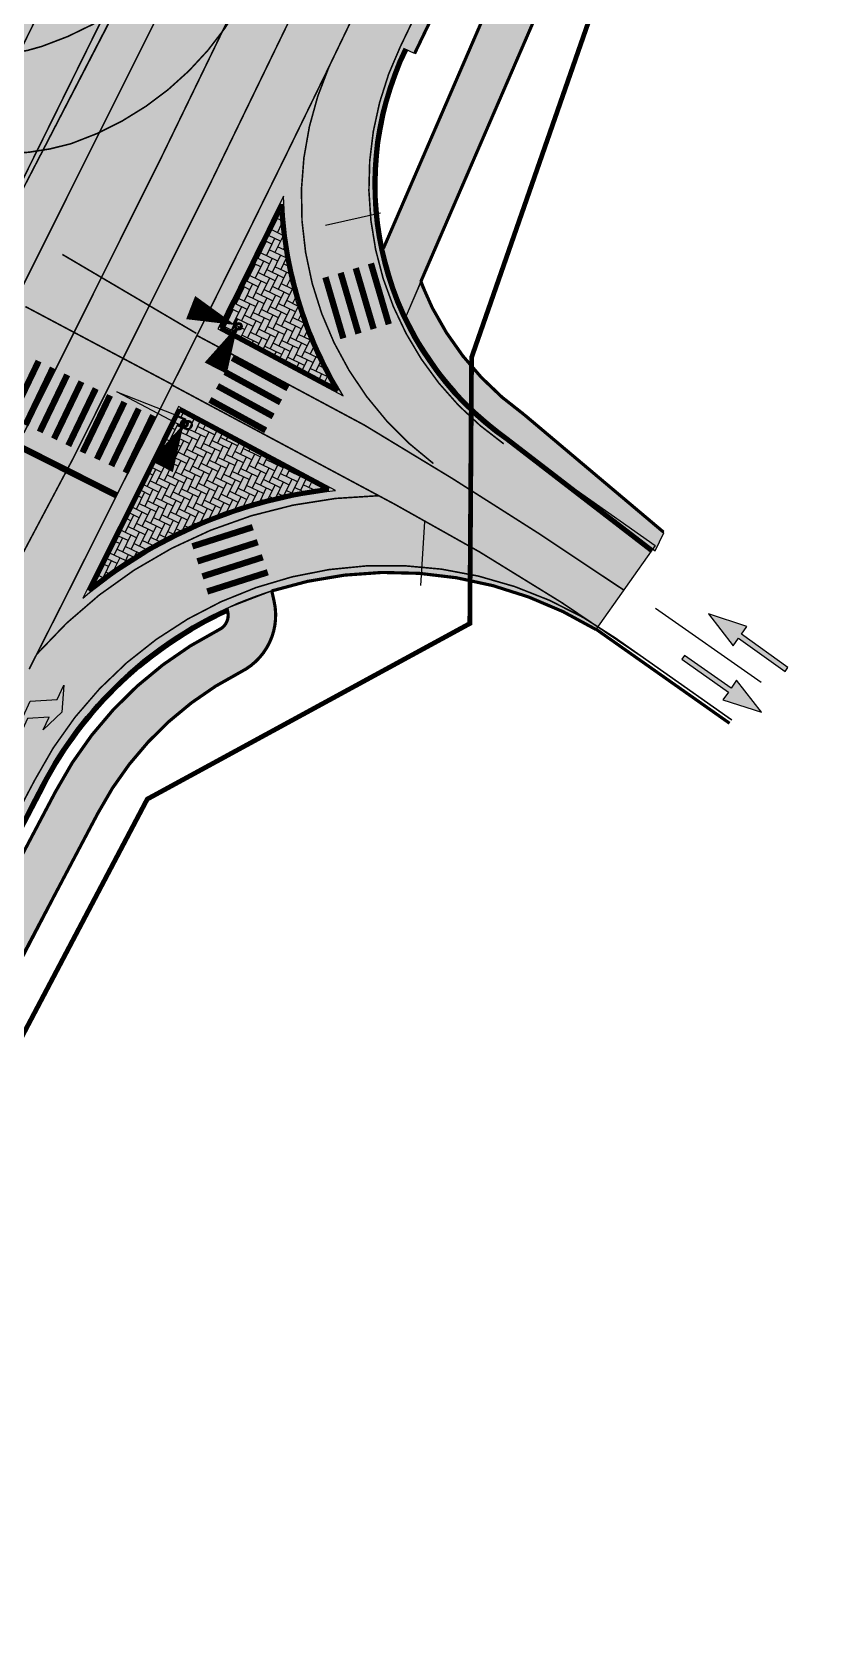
# Model space of a CAD drawing. Header units: metres. Extents: x 751 to 535790, y 161 to 6579518.
# Drawn here: x 535647.7 to 535697.1, y 6579113.8 to 6579214.9 of the extents above; entities that cross this region are included whole.
import ezdxf

# ---------------------------------------------------------------- set-up
doc = ezdxf.new("R2010")
doc.units = ezdxf.units.M
for name, pattern in [('08136_Kogujatee$0$911', [2, 1, 1]), ('08136_Kogujatee$0$921', [4, 1, -3]), ('08136_Kogujatee$0$923_rada', [1, 0.5, -0.5]), ('08136_Kogujatee$0$DOT', [0.25, 0, -0.25]), ('13132-geo$0$KATASTRIPIIR', [0.02, 0.01, 0.01])]:
    doc.linetypes.add(name, pattern=pattern)
for name, color, linetype, lineweight in [('-GEODEESIA', 7, 'Continuous', 9), ('-KOGUJATEE', 7, 'Continuous', 9), ('DP_KR-olemasolev', 36, 'Continuous', 9)]:
    doc.layers.add(name, color=color, linetype=linetype, lineweight=lineweight)
doc.layers.add('08136_Kogujatee$0$K-T_kate_kõnnitee', color=7, linetype='Continuous', true_color=0xffffcc)
for name, color, linetype in [('08136_Kogujatee$0$K-T_kate_sõidutee', 254, 'Continuous'), ('08136_Kogujatee$0$K-T_kate_unikivi', 251, 'Continuous'), ('08136_Kogujatee$0$K-T_KM', 7, 'Continuous'), ('08136_Kogujatee$0$K-T_LK_foor', 1, 'Continuous'), ('08136_Kogujatee$0$K-T_LK_konsool', 1, 'Continuous'), ('08136_Kogujatee$0$K-T_tee', 250, 'Continuous'), ('08136_Kogujatee$0$K-T_tee äärekivi', 250, 'Continuous'), ('08136_Kogujatee$0$LM-post', 7, 'Continuous'), ('08136_Kogujatee$0$P', 1, 'Continuous'), ('13132-geo$0$PIIR', 7, 'Continuous')]:
    doc.layers.add(name, color=color, linetype=linetype)
pattern_1 = [(154.1236224394144, (535666.6812374606, 6579180.112357692), (-0.5344674657540401, -0.1853227672210134), [1.2, -0.4]), (244.1236224394144, (535666.321342344, 6579180.286930041), (-0.5344674657540401, -0.1853227672210134), [1.2, -0.4])]

# ---------------------------------------------------------------- blocks, each defined once
blk = doc.blocks.new('13132-geo')
at = {"layer": '13132-geo$0$PIIR', "linetype": '13132-geo$0$KATASTRIPIIR', "lineweight": 0, "ltscale": 0.5, "flags": 128}
blk.add_lwpolyline([(535731.43, 6579485.3), (535729.49, 6579479.78), (535708.24, 6579419.48), (535683, 6579412.43), (535677.58, 6579380.08), (535690.47, 6579363.76), (535630.21, 6579219.02), (535561.29, 6579092.49), (535513.98, 6579029.28), (535479, 6578983.11), (535467.5700000001, 6578969.34), (535433.13, 6578912.93), (535360.61, 6578814.9), (535242.98, 6578647.68), (535186.55, 6578567.350000001), (535185.17, 6578569.600000001), (535150.18, 6578519.58), (535154.25, 6578516.72), (535131.12, 6578483.04), (535080.35, 6578410.97), (534998.62, 6578298.33), (534986.47, 6578281.58), (534978.42, 6578287.45), (534848.14, 6578103.61), (534789.63, 6578021.05), (534799.84, 6578013.86), (534769.95, 6577971.77), (534659.8, 6577815.18), (534626.79, 6577769.36), (534540.6900000001, 6577650.32), (534455.0700000001, 6577532.32), (534418.45, 6577480.94), (534364.53, 6577405.28), (534277.65, 6577286.41), (534268.81, 6577274.32), (534188.6900000001, 6577165.4), (534141.75, 6577101.29), (534144.74, 6577100.84), (533888.67, 6576751.100000001), (533556.3, 6576293.640000001), (533520.05, 6576242.25), (533373.27, 6576040.57), (533365.58, 6576045.03), (533149.23, 6575741.41), (533155.72, 6575736.74), (533124.9, 6575691.640000001), (533122.81, 6575694.07), (533093.97, 6575667.4), (533075.67, 6575632.08), (533063.31, 6575612.9), (533112.93, 6575576.93), (533162.02, 6575646.640000001), (533163.13, 6575648.22), (533432.11, 6576030.36), (533574.97, 6576227.98), (533825.9400000001, 6576575.42), (533935.08, 6576727.75), (534036.84, 6576863.94), (534154.72, 6577026.810000001), (534192.15, 6577082.140000001), (534292.89, 6577221.5), (534382.11, 6577346.2), (534467.77, 6577464.59), (534565.66, 6577599.04), (534664.54, 6577736.42), (534757.77, 6577867.18), (534907.8200000001, 6578081.65), (534930.58, 6578065.73), (534962, 6578110.82), (534938.8, 6578126.12), (535035.14, 6578263.93), (535157.31, 6578434.68), (535215.25, 6578513.17), (535260.27, 6578577.19), (535258.03, 6578579.15), (535269.48, 6578595.71), (535386.38, 6578763.49), (535408.54, 6578738.69), (535436.4, 6578767.66), (535447.75, 6578820.57), (535458.1900000001, 6578850.100000001), (535467.46, 6578866.850000001), (535558.87, 6579005.600000001), (535618.47, 6579097.33), (535654.98, 6579166.51), (535675.34, 6579177.59), (535675.45, 6579194.38), (535688.75, 6579232.54), (535704.53, 6579267.76), (535715.83, 6579299.46), (535748.6, 6579391.34), (535756.45, 6579411.93), (535774.73, 6579465.34), (535777.54, 6579473.54)], close=True, dxfattribs=at)
blk = doc.blocks.new('08136_Kogujatee$0$t952')
at = {"layer": '08136_Kogujatee$0$K-T_KM'}
blk.add_hatch(color=256, dxfattribs=at).paths.add_polyline_path([(0.148118811005574, 0), (-0.1518811890264402, 0), (-0.1518811890118883, 4.19999999999709), (1.348118811017216, 5.000000000014552), (1.348118811017216, 5.999999999970896), (1.948118811037588, 4.400000000037835), (1.348118811031767, 2.900000000052387), (1.348118811031767, 3.776000000027125), (0.148118811005574, 3.136000000013155)])
at = {"layer": '08136_Kogujatee$0$K-T_KM', "flags": 128}
blk.add_lwpolyline([(0.148118811005574, 0), (-0.1518811890264402, 0), (-0.1518811890118883, 4.19999999999709), (1.348118811017216, 5.000000000014552), (1.348118811017216, 5.999999999970896), (1.948118811037588, 4.400000000037835), (1.348118811031767, 2.900000000052387), (1.348118811031767, 3.776000000027125), (0.148118811005574, 3.136000000013155), (0.148118811005574, 0)], close=True, dxfattribs=at)
blk = doc.blocks.new('08136_Kogujatee$0$t951')
at = {"layer": '08136_Kogujatee$0$K-T_KM'}
blk.add_hatch(color=256, dxfattribs=at).paths.add_polyline_path([(-0.7566655105215503, 3.601269957478507), (-0.1522668650172889, 3.601269957507611), (-0.1522668650172889, 0), (0.1477331349710695, 0), (0.1477331349710695, 3.601269957478507), (0.7521317804753309, 3.601269957478507), (-0.002266865023109695, 6.03999658099201)])
at = {"layer": '08136_Kogujatee$0$K-T_KM', "flags": 128}
blk.add_lwpolyline([(-0.7566655105215503, 3.601269957478507), (-0.1522668650172889, 3.601269957507611), (-0.1522668650172889, 0), (0.1477331349710695, 0), (0.1477331349710695, 3.601269957478507), (0.7521317804753309, 3.601269957478507), (-0.002266865023109695, 6.03999658099201), (-0.7566655105215503, 3.601269957478507)], close=True, dxfattribs=at)
blk = doc.blocks.new('08136_Kogujatee$0$foor')
at = {"layer": '08136_Kogujatee$0$K-T_LK_foor'}
blk.add_lwpolyline([(0.7158844860314275, -0.002936958328064065, 0, 1.199999999999999, 0), (3.115875112831418, 0.0037705934009864, 1.199999999999999, 1.199999999999999, 0)], format="xyseb", dxfattribs=at)
at = {"layer": '08136_Kogujatee$0$K-T_LK_foor', "color": 7, "const_width": 0.2499999999999999}
blk.add_lwpolyline([(0.7158844860314275, -0.002936958328064065), (3.117617785894254, -0.6197652620976442), (3.114132439783134, 0.627306448899617)], close=True, dxfattribs=at)
at = {"layer": '08136_Kogujatee$0$P', "const_width": 0.09999999999999996}
blk.add_lwpolyline([(0.7158844860314275, -0.002936958328064065), (0.7158844860314275, -0.002936958328064065)], dxfattribs=at)
blk = doc.blocks.new('08136_Kogujatee$0$m')
at = {"layer": '08136_Kogujatee$0$LM-post'}
h = blk.add_hatch(color=1, dxfattribs=at)
edge = h.paths.add_edge_path(flags=16)
edge.add_arc((0, 0), 0.1443904097841155, 0, 360)
edge = h.paths.add_edge_path()
edge.add_arc((0, 0), 0.2443904097841155, 0, 360)
at = {"layer": '08136_Kogujatee$0$LM-post', "const_width": 0.1502820000005467}
blk.add_lwpolyline([(0.2603836919734022, 0.4411749988939846), (0.2603836914495332, -0.3944871520070592)], dxfattribs=at)
at = {"layer": '08136_Kogujatee$0$LM-post'}
for radius in [0.2443904097841155, 0.1443904097841155]:
    blk.add_circle((0, 0), radius, dxfattribs=at)
blk = doc.blocks.new('08136_Kogujatee$0$post')
at = {"layer": '08136_Kogujatee$0$LM-post'}
blk.add_blockref('08136_Kogujatee$0$m', (-0.001628923695534468, -0.003849499858915806), dxfattribs=at)
blk = doc.blocks.new('08136_Kogujatee$0$konsool')
at = {"layer": '08136_Kogujatee$0$K-T_LK_konsool', "color": 1}
for p, q in [((0.3168221203595749, -0.2658132106807898), (0.3178484144664253, 0.2542742937876028)), ((0.3178484144664253, 0.2542742937876028), (4.970296045939904, -0.003279880307673011)), ((4.970296045939904, -0.003279880307673011), (0.3168221203595749, -0.2658132106807898))]:
    blk.add_line(p, q, dxfattribs=at)
at = {"layer": '08136_Kogujatee$0$K-T_LK_konsool', "color": 1, "lineweight": 20, "const_width": 0.1}
blk.add_lwpolyline([(0.01370732757641235, -0.2496239354732097, 29.42178420490067), (-0.0202389650294208, -0.2491794218731229, 0.03398842140353385)], format="xyb", close=True, dxfattribs=at)
blk = doc.blocks.new('08136_Kogujatee')
at = {"layer": '08136_Kogujatee$0$K-T_kate_kõnnitee'}
h = blk.add_hatch(color=256, dxfattribs=at)
edge = h.paths.add_edge_path()
edge.add_line((535764.3167575463, 6579367.15121296), (535766.2197061976, 6579364.500767422))
edge.add_line((535766.2197061976, 6579364.500767422), (535694.4802579993, 6579245.895298999))
edge.add_arc((535865.6110005432, 6579142.385534116), 200.0000061743151, 148.8320264258974, 156.575288898871)
edge.add_line((535682.094344, 6579221.894271), (535671.3148120571, 6579197.01369261))
edge.add_arc((535688.9664306385, 6579205.300450824), 19.5000000062506, 191.9372846190766, 205.1482556013338, ccw=False)
edge.add_line((535669.8881260738, 6579201.267053351), (535679.3415943029, 6579223.08690217))
edge.add_arc((535865.6109994547, 6579142.385534678), 203.000004952398, 148.8320264021485, 156.5752888751969, ccw=False)
edge.add_line((535691.913296941, 6579247.447945425), (535764.3167575463, 6579367.15121296))
h = blk.add_hatch(color=256, dxfattribs=at)
edge = h.paths.add_edge_path()
edge.add_line((535687.046535075, 6579182.179129311), (535687.5757060804, 6579183.316346959))
edge.add_line((535687.5757060804, 6579183.316346959), (535678.7736527994, 6579190.76876888))
edge.add_arc((535688.8314123916, 6579205.158791751), 17.55651691665204, 199.5997704150917, 235.0487688657076, ccw=False)
edge.add_line((535672.2921411867, 6579199.269496865), (535671.3148120572, 6579197.01369261))
edge.add_arc((535688.9664306322, 6579205.30045082), 19.49999999887157, 205.1482555994204, 234.9535033987313)
edge.add_line((535677.7687310413, 6579189.336067843), (535687.046535075, 6579182.179129311))
at = {"layer": '08136_Kogujatee$0$K-T_kate_kõnnitee', "linetype": 'Continuous'}
h = blk.add_hatch(color=256, dxfattribs=at)
edge = h.paths.add_edge_path()
edge.add_line((535660.0112298097, 6579178.549783665), (535662.8403920253, 6579179.650039613))
edge.add_line((535662.8403920253, 6579179.650039613), (535662.9901590905, 6579178.972830245))
edge.add_arc((535659.0845287722, 6579178.109087334), 4.000000000027115, -63.02956730224889, 12.470430179066682, ccw=False)
edge.add_arc((535670.3866885251, 6579155.899023091), 20.92038861503679, 116.9704326926764, 152.3717822686235)
edge.add_arc((534209.7554236731, 6579906.069839267), 1621.091191686605, 328.7909649068823, 332.8209826563001, ccw=False)
edge.add_arc((535607.5394964286, 6579069.327100607), 11.74999999855771, 169.6010104923439, 196.0314206072677, ccw=False)
edge.add_arc((534209.7554099087, 6579906.069812461), 1618.091191686855, 328.9486279094128, 332.8213860040316)
edge.add_arc((535670.3866885246, 6579155.899023093), 23.92038861353336, 116.9704326944709, 152.4009072389641, ccw=False)
edge.add_arc((535659.0845287713, 6579178.109087334), 1.000000000685935, 296.9704327362859, 372.4704302105816)
edge.add_line((535660.0609363515, 6579178.325023063), (535660.0112298097, 6579178.549783665))
at = {"layer": '08136_Kogujatee$0$K-T_kate_sõidutee'}
h = blk.add_hatch(color=256, dxfattribs=at)
edge = h.paths.add_edge_path()
edge.add_line((535700.866409153, 6579355.095897517), (535713.6516793764, 6579391.818033947))
edge.add_arc((535713.1794802871, 6579391.982435955), 0.5000000001350469, 340.8037997923976, 489.6628559856995)
edge.add_line((535712.8603458409, 6579392.367342703), (535709.4163181783, 6579389.511825451))
edge.add_line((535709.4163181783, 6579389.511825451), (535709.0316337224, 6579389.192875312))
edge.add_line((535709.0316337224, 6579389.192875312), (535710.0805288056, 6579398.623464596))
edge.add_line((535710.0805288056, 6579398.623464596), (535706.7044676642, 6579403.484078713))
edge.add_arc((535692.5653336052, 6579429.374905041), 29.49999999866592, 298.6392160163829, 327.9674743853885)
edge.add_line((535717.5738740999, 6579413.728087402), (535741.5846863159, 6579482.692474277))
edge.add_line((535741.5846863159, 6579482.692474277), (535753.4980491414, 6579479.654062939))
edge.add_line((535753.4980491414, 6579479.654062939), (535702.142326, 6579332.149017))
edge.add_arc((534804.9640514628, 6579644.512832916), 950.0000051555777, 333.40482414937156, 340.80379985636984, ccw=False)
edge.add_line((535654.4463931561, 6579219.213219765), (535642.9481089055, 6579196.96778269))
edge.add_arc((534318.1534816476, 6579900.472694976), 1499.999988673969, 324.5879430029365, 332.0303833867473, ccw=False)
edge.add_line((535540.6622879999, 6579031.293666), (535471.3024217356, 6578933.738335854))
edge.add_line((535471.3024217356, 6578933.738335854), (535460.9775604322, 6578941.079103378))
edge.add_line((535460.9775604322, 6578941.079103378), (535476.9200708315, 6578963.470559531))
edge.add_line((535476.9200708315, 6578963.470559531), (535489.0885767019, 6578980.58568203))
edge.add_line((535489.0885767019, 6578980.58568203), (535530.2709630674, 6579038.681687801))
edge.add_arc((534318.1534820634, 6579900.472694709), 1487.249988180411, 324.5879430020308, 328.1398792761792)
edge.add_line((535581.3333282158, 6579115.43180175), (535594.2819846617, 6579128.997842407))
edge.add_arc((534327.2890117387, 6579895.423577653), 1480.769935231052, 328.8295383653977, 332.100041649847)
edge.add_line((535635.9430902493, 6579202.528128194), (535642.4626295291, 6579214.922679286))
edge.add_arc((534804.9640843038, 6579644.512901459), 941.2500051746963, 332.8446965883006, 334.3853065717208)
edge.add_line((535653.7096286678, 6579237.594515092), (535663.1249380248, 6579266.445424978))
edge.add_arc((534804.9640514358, 6579644.512832919), 937.7500051819429, 336.2238506435609, 338.9583892202692)
edge.add_line((535680.1848087661, 6579307.817572844), (535680.7257769093, 6579308.129814264))
edge.add_line((535680.7257769093, 6579308.129814264), (535687.9319901231, 6579327.854994426))
edge.add_line((535687.9319901231, 6579327.854994426), (535687.6673475406, 6579327.953259909))
edge.add_arc((535719.9031624714, 6579318.791772593), 33.51239493213059, 152.2104910450775, 164.1347372344093, ccw=False)
edge.add_line((535690.2558741219, 6579334.416077621), (535700.866409153, 6579355.095897517))
h = blk.add_hatch(color=256, dxfattribs=at)
edge = h.paths.add_edge_path()
edge.add_line((535327.5711535427, 6578683.389688428), (535296.7457613313, 6578643.867847758))
edge.add_arc((552598.2910024045, 6566461.180757231), 21160.37174707958, 144.8491424383722, 144.9636125474701)
edge.add_line((535272.4407567674, 6578609.27714063), (535075.2210837819, 6578327.799887177))
edge.add_line((535075.2210837819, 6578327.799887177), (535046.155275312, 6578290.67311009))
edge.add_line((535046.155275312, 6578290.67311009), (534861.050375788, 6578026.486389111))
edge.add_line((534861.050375788, 6578026.486389111), (534852.966269657, 6578034.229128374))
edge.add_line((534852.966269657, 6578034.229128374), (535261.5061379995, 6578617.212661999))
edge.add_arc((535425.2936543734, 6578502.435250655), 200.0005116865176, 144.9037837735345, 144.9783734246571, ccw=False)
edge.add_line((535261.655698, 6578617.425789), (535375.2591022023, 6578779.088834526))
edge.add_line((535375.2591022023, 6578779.088834526), (535519.0208810001, 6578983.668681001))
edge.add_arc((534131.7863223304, 6579958.502278802), 1695.500004178312, 324.903626799992, 333.329087242539)
edge.add_line((535646.8840717024, 6579197.450983542), (535643.9780351812, 6579198.910719628))
edge.add_line((535643.9780351812, 6579198.910719628), (535654.3939180797, 6579219.010084459))
edge.add_arc((535654.8934891332, 6579218.989377884), 0.4999999997638523, 177.6265225842917, 310.7741638855893)
edge.add_arc((535640.4777900783, 6579235.705359036), 22.57343210961179, 310.7741635698993, 332.7330363708171)
edge.add_arc((534597.5507025626, 6579741.141920945), 1181.515826795186, 334.1167069500335, 335.1829747954353)
edge.add_line((535669.956851, 6579245.233964), (535671.880005, 6579249.381266))
edge.add_arc((534950.1963338386, 6579584.034727157), 795.5000064648705, 335.1222738824459, 340.6044683512804)
edge.add_line((535700.550569, 6579319.859062), (535741.056557, 6579434.910686))
edge.add_line((535741.056557, 6579434.910686), (535756.3073943069, 6579478.937561114))
edge.add_line((535756.3073943069, 6579478.937561114), (535766.2990338568, 6579476.389270481))
edge.add_line((535766.2990338568, 6579476.389270481), (535760.270486106, 6579458.908323599))
edge.add_line((535760.270486106, 6579458.908323599), (535757.5748413542, 6579446.698554993))
edge.add_line((535757.5748413542, 6579446.698554993), (535752.149586632, 6579431.036660133))
edge.add_line((535752.149586632, 6579431.036660133), (535742.7026461029, 6579404.203940377))
edge.add_line((535742.7026461029, 6579404.203940377), (535739.8141337719, 6579395.999523122))
edge.add_line((535739.8141337719, 6579395.999523122), (535738.4478083346, 6579392.118665881))
edge.add_line((535738.4478083346, 6579392.118665881), (535738.0925844394, 6579391.109701847))
edge.add_line((535738.0925844394, 6579391.109701847), (535730.9648656611, 6579370.864408688))
edge.add_line((535730.9648656611, 6579370.864408688), (535711.6337343925, 6579315.95702081))
edge.add_arc((534952.7845769792, 6579583.062108654), 804.4856565898361, 335.75875219058724, 340.60859089849794, ccw=False)
edge.add_line((535686.3345274648, 6579252.756732068), (535676.3684412859, 6579223.002255169))
edge.add_arc((534455.1629843661, 6579800.739225978), 1350.971049079408, 334.23781295169863, 334.68175661658506, ccw=False)
edge.add_line((535671.8553611902, 6579213.557452054), (535671.179119181, 6579213.8838098))
edge.add_arc((535688.966430632, 6579205.300450821), 19.75000000041237, 154.2401270875827, 234.9535034004047)
edge.add_line((535677.6251707901, 6579189.131396267), (535687.0464805625, 6579182.523123544))
edge.add_line((535687.0464805625, 6579182.523123544), (535683.2868474738, 6579177.220647511))
edge.add_arc((535670.386688527, 6579155.899023091), 24.92038861549227, 58.82492837928949, 152.3821498078122)
edge.add_line((535648.3057489556, 6579167.451420089), (535647.7171067898, 6579166.306096771))
edge.add_arc((534209.6787477274, 6579906.113914666), 1617.179621920021, 324.8931312980676, 332.7761618852978, ccw=False)
edge.add_line((535532.6623127314, 6578976.068530675), (535473.9270615358, 6578892.151799708))
edge.add_line((535473.9270615358, 6578892.151799708), (535470.4253759843, 6578887.020691676))
edge.add_arc((535637.701308305, 6578768.385684142), 205.0743829599586, 144.6550694973622, 145.9707415731635)
edge.add_line((535467.7455218727, 6578883.148627658), (535451.3129372292, 6578864.202160386))
edge.add_line((535451.3129372292, 6578864.202160386), (535391.1408370074, 6578778.232562177))
edge.add_arc((535396.9305296459, 6578783.257869509), 7.666436892738719, 220.9571573370018, 242.7030154105623)
edge.add_line((535393.4146803209, 6578776.445156529), (535385.0379250555, 6578765.175663485))
edge.add_line((535385.0379250555, 6578765.175663485), (535327.5711535427, 6578683.389688428))
at = {"layer": '08136_Kogujatee$0$K-T_kate_sõidutee', "ltscale": 5}
h = blk.add_hatch(color=256, dxfattribs=at)
edge = h.paths.add_edge_path()
edge.add_line((535687.046535075, 6579182.179129311), (535687.5757060804, 6579183.316346959))
edge.add_line((535687.5757060804, 6579183.316346959), (535678.7736527994, 6579190.76876888))
edge.add_arc((535688.8314123916, 6579205.158791751), 17.55651691665204, 199.5997704150917, 235.0487688657076, ccw=False)
edge.add_line((535672.2921411867, 6579199.269496865), (535671.3148120572, 6579197.01369261))
edge.add_arc((535688.9664306322, 6579205.30045082), 19.49999999887157, 205.1482555994204, 234.9535033987313)
edge.add_line((535677.7687310413, 6579189.336067843), (535687.046535075, 6579182.179129311))
at = {"layer": '08136_Kogujatee$0$K-T_kate_unikivi', "ltscale": 5}
h = blk.add_hatch(dxfattribs=at)
h.set_pattern_fill('AR-HBONE', color=256, scale=0.1, angle=109.1236224394144, style=0)
h.set_pattern_definition(pattern_1)
edge = h.paths.add_edge_path()
edge.add_line((535659.7755056085, 6579196.295883534), (535666.6812374606, 6579192.600308456))
edge.add_arc((535688.966153379, 6579205.30089988), 25.64999999993466, 183.866857577001, 209.6796263696999, ccw=False)
edge.add_arc((534131.1129743634, 6579957.050185367), 1707.499997713511, 333.5423036833999, 333.8146652401856, ccw=False)
h = blk.add_hatch(dxfattribs=at)
h.set_pattern_fill('AR-HBONE', color=256, scale=0.1, angle=109.1236224394144, style=0)
h.set_pattern_definition(pattern_1)
edge = h.paths.add_edge_path()
edge.add_arc((535670.1007067285, 6579156.260807252), 30.15000000008757, 97.73391953021371, 127.71192856452049, ccw=False)
edge.add_line((535666.0433358626, 6579186.136553965), (535657.0606658598, 6579190.943594277))
edge.add_arc((534209.6787768904, 6579906.113973683), 1614.429621908702, 333.27585554393295, 333.7054184606057, ccw=False)
at = {"layer": '08136_Kogujatee$0$K-T_kate_kõnnitee', "linetype": 'Continuous'}
for points in [[(535764.3167575463, 6579367.15121296), (535766.2197061976, 6579364.500767422), (535694.4802579993, 6579245.895298999, 0.03379921803245967), (535682.094344, 6579221.894271), (535671.3148120571, 6579197.01369261, -0.0577076664356144), (535669.8881260738, 6579201.267053351), (535679.3415943029, 6579223.08690217, -0.03379921803278467), (535691.913296941, 6579247.447945425)], [(535687.046535075, 6579182.179129311), (535687.5757060804, 6579183.316346959), (535678.7736527994, 6579190.76876888, -0.1559208650516452), (535672.2921411867, 6579199.269496865), (535671.3148120572, 6579197.01369261, 0.1307880988242214), (535677.7687310413, 6579189.336067843)]]:
    blk.add_lwpolyline(points, format="xyb", close=True, dxfattribs=at)
at = {"layer": '08136_Kogujatee$0$K-T_kate_kõnnitee', "linetype": 'Continuous', "flags": 128}
blk.add_lwpolyline([(535660.0112298097, 6579178.549783665), (535662.8403920253, 6579179.650039613), (535662.9901590905, 6579178.972830245, -0.3418891063298507), (535660.8986513254, 6579174.54412459, 0.1557079100172272), (535651.8517409037, 6579165.600485685, -0.0175860822748659), (535596.2464493029, 6579066.08216816, -0.1158384152612743), (535595.982494241, 6579071.447996739, 0.01689970354711669), (535649.1881790421, 6579166.980908634, -0.1558380753222377), (535659.5380594105, 6579177.217846648, 0.3418891063122957), (535660.0609363515, 6579178.325023063)], format="xyb", close=True, dxfattribs=at)
at = {"layer": '08136_Kogujatee$0$K-T_kate_sõidutee', "flags": 128}
for points in [[(535654.4463931561, 6579219.213219765), (535642.9481089055, 6579196.96778269, -0.03248519211498643), (535540.6622879999, 6579031.293666), (535471.3024217356, 6578933.738335854)], [(535460.9775604322, 6578941.079103378), (535476.9200708315, 6578963.470559531), (535489.0885767019, 6578980.58568203), (535530.2709630674, 6579038.681687801, 0.01549948669070179), (535581.3333282158, 6579115.43180175), (535594.2819846617, 6579128.997842407, 0.0142712313739508), (535635.9430902493, 6579202.528128194), (535642.4626295291, 6579214.922679286, 0.006722280430031147), (535653.7096286678, 6579237.594515092)]]:
    blk.add_lwpolyline(points, format="xyb", dxfattribs=at)
at = {"layer": '08136_Kogujatee$0$K-T_kate_sõidutee', "linetype": 'Continuous'}
for points in [[(535375.2591022023, 6578779.088834526), (535519.0208810001, 6578983.668681001, 0.03677957735099482), (535646.8840717024, 6579197.450983542), (535643.9780351812, 6579198.910719628), (535654.3939180797, 6579219.010084459, 0.6565502365459359)], [(535676.3684412859, 6579223.002255169, -0.001937072084195939), (535671.8553611902, 6579213.557452054), (535671.179119181, 6579213.8838098, 0.3674992868940997), (535677.6251707901, 6579189.131396267), (535687.0464805625, 6579182.523123544), (535683.2868474738, 6579177.220647511, 0.4325170495611544), (535648.3057489556, 6579167.451420089), (535647.7171067898, 6579166.306096771, -0.03440978082793941), (535532.6623127314, 6578976.068530675), (535473.9270615358, 6578892.151799708)]]:
    blk.add_lwpolyline(points, format="xyb", dxfattribs=at)
at = {"layer": '08136_Kogujatee$0$K-T_kate_sõidutee', "linetype": 'Continuous', "flags": 128}
for points in [[(535666.2346700168, 6579202.717026878), (535669.7015747573, 6579203.497912786)], [(535672.4873122856, 6579184.016200792), (535672.2193906662, 6579179.999735589)]]:
    blk.add_lwpolyline(points, dxfattribs=at)
at = {"layer": '08136_Kogujatee$0$K-T_kate_sõidutee', "ltscale": 5, "flags": 128}
blk.add_lwpolyline([(535693.7236986088, 6579173.869830649), (535687.0583338308, 6579178.54503498)], dxfattribs=at)
at = {"layer": '08136_Kogujatee$0$K-T_KM', "linetype": '08136_Kogujatee$0$911', "const_width": 0.1}
for points in [[(535769.553215, 6579516.412468), (535741.2925789979, 6579434.828259994), (535700.786376, 6579319.776028, -0.02392521175308485), (535672.106718, 6579249.275903), (535669.510118, 6579243.676312, -0.044147598616887), (535520.375749, 6578984.673202), (535383.3667377535, 6578788.924514409)], [(535753.2549192879, 6579479.716071334), (535701.9062264555, 6579332.231218004, -0.03727444504479961), (535645.5974204626, 6579202.516666397, -0.03181232056635528), (535546.326691187, 6579039.751720503)], [(535654.6398464645, 6579237.221640273, -0.006955015364188704), (535642.9818506646, 6579213.744634882, -0.0005847579688704427)], [(535675.4202171909, 6579223.319857225, -0.001512148563222305), (535670.953961103, 6579213.99245528, -0.004302186290670131)], [(535670.9539611038, 6579213.99245528, 0.3674992139227525), (535677.4816105395, 6579188.926724689)], [(535666.4550063374, 6579212.729085604, -0.002696218900739183), (535658.338481697, 6579196.214260581, -0.008598262011964543)], [(535666.4550063374, 6579212.729085604, 0.3481621432055909), (535673.041792346, 6579187.684153811, 0.305685883599297)], [(535685.084752703, 6579179.683365161), (535685.084752703, 6579179.683365161, 0.01572524039209192), (535668.671476614, 6579190.117505472), (535658.1153665099, 6579195.766566028)], [(535656.553271155, 6579192.641292418, -0.001014457648381183), (535653.4388800237, 6579186.457626586, -0.008598262011964543)], [(535653.4388800237, 6579186.457626586, -0.002038209365077584), (535647.5237303287, 6579174.710948723)], [(535669.5898803332, 6579185.656369099, 0.2113679076354549), (535648.0017392479, 6579175.651414161, 0.2113679076354549)], [(535684.4983977951, 6579176.698676317, 0.4556472437210529), (535647.8609539244, 6579167.679799993)], [(535647.8609539244, 6579167.679799993, -0.01632942713750369), (535596.6003993726, 6579075.390535838)]]:
    blk.add_lwpolyline(points, format="xyb", dxfattribs=at)
at = {"layer": '08136_Kogujatee$0$K-T_KM', "linetype": '08136_Kogujatee$0$921', "const_width": 0.1}
for points in [[(535749.6079714838, 6579480.646197253), (535698.3647332862, 6579333.464233061, -0.03727444504487221), (535642.2782574022, 6579204.261847355, -0.03178910813282927), (535543.3353783956, 6579042.017520844)], [(535759.9538558297, 6579478.007559217), (535744.5968856692, 6579433.674294819), (535704.0877459456, 6579318.613721464, -0.02392521175308099), (535675.281944314, 6579247.803511119), (535672.6853442925, 6579242.203920072, -0.008598262011910345), (535647.1934404024, 6579189.61903196)], [(535720.1760389237, 6579353.770890128), (535707.3891158911, 6579317.451414928, -0.02392521175307716), (535678.457170628, 6579246.331119237), (535675.8605705851, 6579240.731528143, -0.008598262011999034), (535650.3161602131, 6579188.038329273, -0.008598262011999034)], [(535685.4792194831, 6579253.280813909, -0.002871039839336899), (535681.632396942, 6579244.858727354), (535679.0357968777, 6579239.259136215, -0.004302186290573818), (535666.4550063374, 6579212.729085604, -0.008598262011964543)]]:
    blk.add_lwpolyline(points, format="xyb", dxfattribs=at)
at = {"layer": '08136_Kogujatee$0$K-T_KM', "linetype": 'ByBlock', "const_width": 0.1}
blk.add_lwpolyline([(535641.0302595516, 6579214.401597714, 0.1893948078343723), (535648.3332510003, 6579214.010505, 0.1998296619711222), (535659.9377321448, 6579224.092684521)], format="xyb", dxfattribs=at)
at = {"layer": '08136_Kogujatee$0$K-T_KM', "linetype": '08136_Kogujatee$0$923_rada', "const_width": 0.1, "flags": 128}
blk.add_lwpolyline([(535637.6337754945, 6579209.562677182), (535639.503318685, 6579208.56219854, 0.1784062548528812), (535650.1805899303, 6579207.87151404, 0.1824839888571093), (535660.8157791247, 6579216.630040636, 0.1998296619665084)], format="xyb", dxfattribs=at)
for points in [[(535649.6214907244, 6579200.879123805), (535658.0808591711, 6579195.896973794)], [(535647.2888563481, 6579197.590673854), (535656.5666133116, 6579192.667918361)]]:
    blk.add_lwpolyline(points, dxfattribs=at)
at = {"layer": '08136_Kogujatee$0$K-T_KM', "linetype": 'Continuous', "const_width": 0.4, "flags": 128}
for points in [[(535668.1420457537, 6579200.016346136), (535669.2687641546, 6579196.177919426)], [(535669.0976964039, 6579200.311168469), (535670.2244148044, 6579196.472741758)], [(535666.2268787952, 6579199.43987073), (535667.3574628545, 6579195.58827476)], [(535667.1863951036, 6579199.721523804), (535668.3131135044, 6579195.883097093)], [(535646.3891617934, 6579190.546072576), (535648.1227087349, 6579194.151322774)], [(535660.3478073641, 6579194.348864651), (535663.8582704947, 6579192.43061999)], [(535647.2903894628, 6579190.112726655), (535649.0239364044, 6579193.717976852)], [(535648.1916171323, 6579189.679380734), (535649.9251640738, 6579193.284630931)], [(535659.8803354097, 6579193.46475021), (535663.3907985394, 6579191.54650555)], [(535649.0928448017, 6579189.246034812), (535650.8263917433, 6579192.85128501)], [(535649.9940724712, 6579188.812688891), (535651.7276194127, 6579192.417939088)], [(535650.8953001406, 6579188.37934297), (535652.6288470821, 6579191.984593167)], [(535659.4128634552, 6579192.58063577), (535662.9233265859, 6579190.662391108)], [(535651.8024754375, 6579187.958366305), (535653.5360223763, 6579191.563616499)], [(535652.7096507326, 6579187.537389635), (535654.4431976741, 6579191.142639832)], [(535658.933347451, 6579191.703102635), (535662.4558546306, 6579189.778276668)], [(535653.6108784033, 6579187.104043713), (535655.3503729692, 6579190.721663163)], [(535657.827579401, 6579182.459511833), (535661.639692951, 6579183.672279026)], [(535658.1438216299, 6579181.51073408), (535661.9559351765, 6579182.723501273)], [(535658.4600638554, 6579180.561956326), (535662.2721774045, 6579181.774723519)], [(535658.7632271005, 6579179.609017688), (535662.5884196307, 6579180.825945765)]]:
    blk.add_lwpolyline(points, dxfattribs=at)
at = {"layer": '08136_Kogujatee$0$K-T_KM', "linetype": '08136_Kogujatee$0$923_rada', "const_width": 0.1}
for points in [[(535658.338481697, 6579196.214260581, -0.0005863106554146333), (535656.5499387064, 6579192.634642282, -0.008598262011964543)], [(535669.5898803334, 6579185.656369099), (535670.6131176036, 6579185.108787723, -0.03059614617827987), (535686.2244525538, 6579175.482737265)]]:
    blk.add_lwpolyline(points, format="xyb", dxfattribs=at)
at = {"layer": '08136_Kogujatee$0$K-T_KM', "linetype": 'ByBlock', "const_width": 0.1}
blk.add_lwpolyline([(535656.5499387017, 6579192.634642271), (535669.5898803334, 6579185.656369099)], dxfattribs=at)
at = {"layer": '08136_Kogujatee$0$K-T_KM', "linetype": '08136_Kogujatee$0$911'}
for points, const_width in [([(535653.0122037138, 6579185.690571019), (535643.6673725368, 6579190.400158391)], 0.4), ([(535691.8788646917, 6579171.499421837), (535684.4983977951, 6579176.698676317)], 0.1)]:
    blk.add_lwpolyline(points, dxfattribs=dict(at, const_width=const_width))
at = {"layer": '08136_Kogujatee$0$K-T_KM', "linetype": '08136_Kogujatee$0$921', "const_width": 0.1, "flags": 128}
blk.add_lwpolyline([(535650.3161602131, 6579188.038329273, -0.03760274977600376), (535526.5202106391, 6578980.372551913), (535382.9277666304, 6578775.217925901, -0.000456700858091833), (535382.919899842, 6578775.206708221), (535374.306743508, 6578762.948574163, 0.0003331850126951364)], format="xyb", dxfattribs=at)
at = {"layer": '08136_Kogujatee$0$K-T_tee', "linetype": 'Continuous', "const_width": 0.2, "flags": 128}
for points in [[(535669.8881260738, 6579201.267053351), (535679.3415943029, 6579223.08690217, -0.03379921803278467), (535691.913296941, 6579247.447945425), (535764.3167575463, 6579367.15121296)], [(535662.8405295219, 6579179.649417888), (535662.9901590905, 6579178.972830245, -0.3418891063298507), (535660.8986513254, 6579174.54412459, 0.1557079100172272), (535651.8517409037, 6579165.600485685, -0.0175860328599073), (535596.2466152831, 6579066.082442129, -0.0175860328599073)], [(535660.0098174093, 6579178.556170188), (535660.0609363515, 6579178.325023063, -0.3418891063122957), (535659.5380594105, 6579177.217846648, 0.1558380753222377), (535649.1881790421, 6579166.980908634, -0.01689970270187711), (535595.9824952827, 6579071.448002416, -0.01689970270187711)]]:
    blk.add_lwpolyline(points, format="xyb", dxfattribs=at)
at = {"layer": '08136_Kogujatee$0$K-T_tee', "linetype": 'Continuous', "flags": 128}
blk.add_lwpolyline([(535766.2197061976, 6579364.500767422, 0.2, 0.2, 0), (535694.4802579993, 6579245.895298999, 0.2, 0.2, 0.03379921803245967), (535682.094344, 6579221.894271, 0.2, 0.2, 0), (535672.2388534446, 6579199.146501744, 0.2, 0.2, 0.1458454888974858), (535678.7736527994, 6579190.76876888, 0.2, 0.2, 0), (535687.570420613, 6579183.354891767, 0, 0, 0)], format="xyseb", dxfattribs=at)
at = {"layer": '08136_Kogujatee$0$K-T_tee', "const_width": 0.2}
blk.add_lwpolyline([(535686.334527466, 6579252.756732072), (535676.3684412859, 6579223.002255169, -0.001939147961491528), (535671.8504854974, 6579213.547349296, -0.001965346840228705)], format="xyb", dxfattribs=at)
at = {"layer": '08136_Kogujatee$0$K-T_tee', "linetype": 'Continuous'}
for points in [[(535671.179116973, 6579213.883805225, 0.3674992138993583), (535677.6251707901, 6579189.131396267), (535686.732611607, 6579182.14333076)], [(535671.404272842, 6579213.775155168, 0.3674992138835436), (535677.7687310413, 6579189.336067843), (535686.882144554, 6579182.302686564)]]:
    blk.add_lwpolyline(points, format="xyb", dxfattribs=at)
for points in [[(535659.4435387029, 6579196.189987435), (535667.3537201401, 6579191.956885136, -0.131648561148028), (535663.5772413961, 6579204.550467785, -0.00136573426477383)], [(535659.7755056085, 6579196.295883534), (535666.6812374606, 6579192.600308456, -0.1131081297857008), (535663.3745467585, 6579203.571110706, -0.001188402039901814)], [(535650.9155708507, 6579179.194201274, -0.1480571248524887), (535666.8575156883, 6579185.984395728), (535656.9509143946, 6579191.285874214, -0.002093055665587919)], [(535651.6582003479, 6579180.112357692, -0.1315548820250992), (535666.0433358626, 6579186.136553965), (535657.0606658598, 6579190.943594277, -0.001874324004987705)]]:
    blk.add_lwpolyline(points, format="xyb", close=True, dxfattribs=at)
at = {"layer": '08136_Kogujatee$0$K-T_tee', "flags": 128}
blk.add_lwpolyline([(535662.8310129769, 6579179.646392119, 0.2, 0.2, -0.2163196751697925), (535683.2868474722, 6579177.220647513, 0, 0, 0)], format="xyseb", dxfattribs=at)
at = {"layer": '08136_Kogujatee$0$K-T_tee', "linetype": 'Continuous', "flags": 128}
blk.add_lwpolyline([(535662.8310129769, 6579179.646392119), (535660.0511647371, 6579178.565314285)], dxfattribs=at)
at = {"layer": '08136_Kogujatee$0$K-T_tee', "linetype": 'Continuous', "const_width": 0.2, "flags": 128}
blk.add_lwpolyline([(535691.7348877811, 6579171.295043146), (535683.298919149, 6579177.237857919)], dxfattribs=at)
at = {"layer": '08136_Kogujatee$0$K-T_tee äärekivi', "linetype": '08136_Kogujatee$0$DOT', "ltscale": 4, "const_width": 0.25}
for points in [[(535671.2916949075, 6579213.829480196, 0.3674992138915014), (535677.6969509157, 6579189.233732055), (535686.8000741473, 6579182.207539703)], [(535596.9114983, 6579064.030521715, -0.2558145599481875), (535597.3506615523, 6579075.42690926, 0.0004925190528298643), (535598.9844838216, 6579078.162338944, 0.01577227411404776), (535648.4167284162, 6579167.393898008, -0.1658088001963203), (535660.0164403805, 6579178.421661702, -0.1658088001963203)]]:
    blk.add_lwpolyline(points, format="xyb", dxfattribs=at)
for points in [[(535659.6095259604, 6579196.242933448), (535667.0107739959, 6579192.282184846, -0.122173999192959), (535663.4717184212, 6579204.052136016, -0.001275654858928504)], [(535651.2931074982, 6579179.665397319, -0.1396253783982377), (535666.446449114, 6579186.062602941), (535657.0057946834, 6579191.114731807, -0.001981571819985052)]]:
    blk.add_lwpolyline(points, format="xyb", close=True, dxfattribs=at)
at = {"layer": '08136_Kogujatee$0$K-T_tee äärekivi'}
for points in [[(535596.7996236316, 6579063.974762782, -0.2558145599493664), (535597.2434096549, 6579075.491112302, 0.0004925190527408832), (535598.8771056397, 6579078.226330553, 0.01577234835832512), (535648.3057489804, 6579167.451420138, -0.1658137620820584), (535659.9641612637, 6579178.535204179, -0.1658137620820584)], [(535597.0233729683, 6579064.086280648, -0.2558145599469834), (535597.4579134495, 6579075.362706219, 0.0004925190527952464), (535599.0918620036, 6579078.098347335, 0.01577219969103319), (535648.5277072898, 6579167.336374785, -0.1658038008546082), (535660.0687194974, 6579178.308119225, -0.1658038008546082)]]:
    blk.add_lwpolyline(points, format="xyb", dxfattribs=at)
at = {"layer": '08136_Kogujatee$0$K-T_KM'}
for name, p, rotation in [('08136_Kogujatee$0$post', (535660.721642579, 6579196.340136072), 154.9006975454521), ('08136_Kogujatee$0$post', (535657.3247807603, 6579190.204645744), 247.390711735404), ('08136_Kogujatee$0$t951', (535695.3228912036, 6579174.692078637), 54.39875460715167), ('08136_Kogujatee$0$t951', (535688.7967070262, 6579175.454649035), 235.0212121748773), ('08136_Kogujatee$0$t952', (535645.9819898122, 6579168.805609033), 335.3219118280537)]:
    blk.add_blockref(name, p, dxfattribs=dict(at, rotation=rotation))
at = {"layer": '08136_Kogujatee$0$K-T_LK_foor'}
for p, rotation in [((535660.7349627772, 6579196.34376848), 158.4985990495263), ((535660.785129372, 6579196.584107926), 242.6398787397416), ((535657.3833692736, 6579190.383643359), 242.6398787397416)]:
    blk.add_blockref('08136_Kogujatee$0$foor', p, dxfattribs=dict(at, rotation=rotation))
at = {"layer": '08136_Kogujatee$0$K-T_LK_konsool', "rotation": 155.2001210961745}
blk.add_blockref('08136_Kogujatee$0$konsool', (535657.5666803191, 6579190.13120044), dxfattribs=at)

msp = doc.modelspace()

# ---------------------------------------------------------------- linework, layer by layer
at = {"layer": 'DP_KR-olemasolev', "ltscale": 0.5, "const_width": 0.3, "flags": 128}
msp.add_lwpolyline([(535467.46, 6578866.850000001), (535558.87, 6579005.600000001), (535618.47, 6579097.33), (535654.98, 6579166.51), (535675.34, 6579177.59), (535675.45, 6579194.38), (535688.75, 6579232.54)], dxfattribs=at)

# ---------------------------------------------------------------- block references
at = {"layer": '-GEODEESIA', "ltscale": 0.5}
msp.add_blockref('13132-geo', (0, 0), dxfattribs=at)
at = {"layer": '-KOGUJATEE', "ltscale": 0.5}
msp.add_blockref('08136_Kogujatee', (0, 0), dxfattribs=at)

doc.saveas('drawing.dxf')
